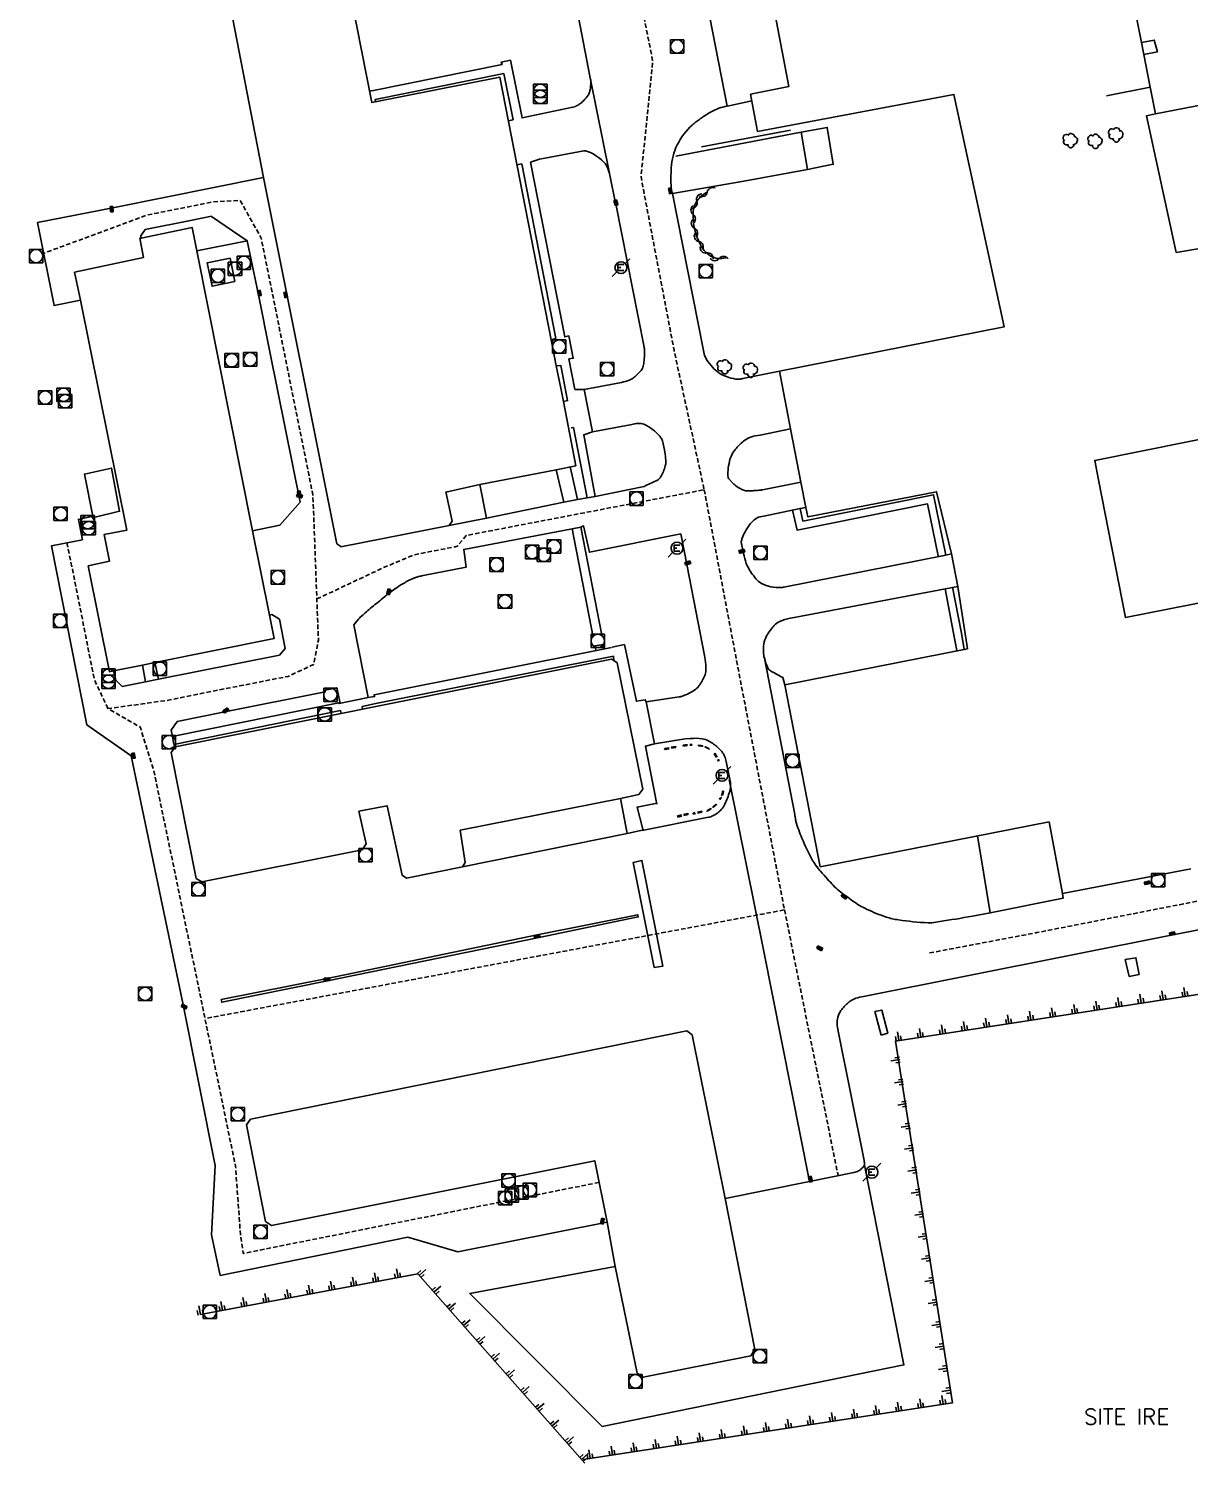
# Model space of a CAD drawing. Header units: millimetres. Extents: x 160999 to 162000, y 126000 to 127000.
# Drawn here: x 161730.9 to 161860.9, y 126517.6 to 126678.4 of the extents above; entities that cross this region are included whole.
import ezdxf
from ezdxf.enums import TextEntityAlignment as Align

# ---------------------------------------------------------------- set-up
doc = ezdxf.new("R2010")
doc.units = ezdxf.units.MM
doc.linetypes.add('DASHED', pattern=[0.75, 0.5, -0.25])
doc.layers.get('0').update_dxf_attribs({"linetype": 'CONTINUOUS'})
for name, color, linetype in [('W0001', 6, 'DASHED'), ('W0008', 7, 'CONTINUOUS'), ('W0017', 7, 'CONTINUOUS'), ('W0100', 7, 'CONTINUOUS'), ('W0112', 1, 'DASHED'), ('W0211', 2, 'CONTINUOUS'), ('W0300', 7, 'CONTINUOUS'), ('W0302', 3, 'CONTINUOUS'), ('W0310', 3, 'CONTINUOUS'), ('W0400', 7, 'CONTINUOUS'), ('W0420', 7, 'CONTINUOUS'), ('W0471', 7, 'CONTINUOUS'), ('W0989', 7, 'CONTINUOUS')]:
    doc.layers.add(name, color=color, linetype=linetype)
doc.styles.get("Standard").update_dxf_attribs({"font": 'romans.shx', "width": 0.85})

# ---------------------------------------------------------------- blocks, each defined once
blk = doc.blocks.new('t211o')
at = {"color": 0, "linetype": 'Continuous'}
for p, q in [((-0.29, 0.5), (-0.29, 0)), ((0, 1), (0, 0)), ((0.29, 0.5), (0.29, 0))]:
    blk.add_line(p, q, dxfattribs=at)
blk = doc.blocks.new('T400')
for p, q in [((-0.15, 0.3), (0.15, 0.3)), ((-0.15, -0.25), (-0.15, 0.3)), ((-0.15, 0.15), (0.15, 0.15)), ((-0.15, 0), (0.15, 0)), ((0.15, 0.3), (0.15, -0.25)), ((-0.15, -0.15), (0.15, -0.15)), ((-0.15, -0.25), (-0.15, -0.3)), ((-0.15, -0.3), (0.15, -0.3)), ((0.15, -0.3), (0.15, -0.25))]:
    blk.add_line(p, q)
blk = doc.blocks.new('T420')
for p, q in [((0.75, 0.75), (-0.75, 0.75)), ((-0.75, 0.75), (-0.75, -0.75)), ((0.75, 0.75), (0.75, -0.75)), ((0.75, -0.75), (-0.75, -0.75))]:
    blk.add_line(p, q)
blk.add_ellipse((0, 0), major_axis=(-0.53, 0.53), ratio=1, start_param=3.926991, end_param=10.210176)
blk = doc.blocks.new('T300')
for p, q in [((-0.8, 0.51), (-0.86, 0.34)), ((-0.86, 0.34), (-0.86, 0.17)), ((-0.86, 0.17), (-0.74, 0.06)), ((-0.69, 0.63), (-0.8, 0.51)), ((-0.8, -0.06), (-0.74, 0.06)), ((-0.74, 0.06), (-0.69, 0.11)), ((-0.57, 0.69), (-0.69, 0.63)), ((-0.46, 0.69), (-0.57, 0.69)), ((-0.29, 0.63), (-0.46, 0.69)), ((-0.29, 0.63), (-0.17, 0.74)), ((-0.23, 0.57), (-0.29, 0.63)), ((-0.17, 0.74), (-0.06, 0.8)), ((-0.06, 0.8), (0.06, 0.8)), ((0.06, 0.8), (0.23, 0.74)), ((0.23, 0.74), (0.34, 0.63)), ((0.34, 0.63), (0.4, 0.51)), ((0.46, 0.46), (0.34, 0.46)), ((0.4, 0.51), (0.4, 0.46)), ((0.57, 0.4), (0.46, 0.46)), ((0.57, 0.4), (0.69, 0.29)), ((0.69, 0.29), (0.74, 0.17)), ((0.74, 0.06), (0.69, -0.17)), ((0.74, 0.17), (0.74, 0.06)), ((-0.8, -0.17), (-0.8, -0.06)), ((-0.8, -0.23), (-0.8, -0.17)), ((-0.74, -0.34), (-0.8, -0.23)), ((-0.69, -0.4), (-0.74, -0.34)), ((-0.51, -0.46), (-0.69, -0.4)), ((-0.4, -0.46), (-0.51, -0.46)), ((-0.4, -0.46), (-0.34, -0.46)), ((-0.34, -0.46), (-0.34, -0.4)), ((-0.34, -0.51), (-0.34, -0.46)), ((-0.29, -0.63), (-0.34, -0.51)), ((-0.17, -0.74), (-0.29, -0.63)), ((-0.06, -0.8), (-0.17, -0.74)), ((0.06, -0.8), (-0.06, -0.8)), ((0.17, -0.74), (0.06, -0.8)), ((0.23, -0.69), (0.17, -0.74)), ((0.29, -0.46), (0.23, -0.46)), ((0.29, -0.63), (0.23, -0.69)), ((0.46, -0.4), (0.29, -0.46)), ((0.34, -0.51), (0.29, -0.63)), ((0.34, -0.51), (0.34, -0.46)), ((0.57, -0.34), (0.46, -0.4)), ((0.63, -0.29), (0.57, -0.34)), ((0.69, -0.17), (0.63, -0.29))]:
    blk.add_line(p, q)
blk = doc.blocks.new('T471')
for p, q in [((-0.333334, 0.333334), (-0.333334, -0.333334)), ((-0.333334, 0.333334), (0.333334, 0.333334)), ((-0.333334, 0), (0, 0)), ((0.500001, 0.500001), (1.000002, 1.000002)), ((-0.500001, -0.500001), (-1.000002, -1.000002)), ((-0.333334, -0.333334), (0.333334, -0.333334))]:
    blk.add_line(p, q)
blk.add_ellipse((0, 0), major_axis=(0.471405, 0.471405), ratio=1, start_param=5.4977871438, end_param=11.780972451)
blk = doc.blocks.new('t310o')
at = {"color": 0, "linetype": 'Continuous'}
for centre, start, end in [((-0.5, 0.38), 216.8699, 323.1304), ((0.5, -0.37), 36.8699, 143.1303)]:
    blk.add_arc(centre, 0.625, start, end, dxfattribs=at)

msp = doc.modelspace()

# ---------------------------------------------------------------- linework, layer by layer
at = {"layer": 'W0001', "flags": 128}
for points in [[(161763.15, 126614.5), (161770.72, 126618.06), (161774.06, 126619.45), (161778.89, 126620.4), (161779.86, 126621.61), (161806.55, 126626.74), (161803.17, 126642.4), (161799.47, 126661.81), (161800.78, 126674.79), (161798.7, 126685.36), (161793.06, 126707.82), (161791.69, 126712.29), (161791.3, 126726.4), (161789.46, 126735.2), (161786.12, 126741.67), (161784.07, 126752.08), (161782.13, 126763.7)], [(161794.77, 126549.09), (161754.89, 126541.13), (161754.58, 126543.26), (161754.03, 126550.92), (161744.88, 126595.22), (161743.37, 126600.11), (161739.73, 126602.2), (161746.52, 126603.15), (161753.17, 126604.49), (161759.93, 126605.82), (161762.78, 126607.15), (161763.32, 126609.88), (161762.7, 126626.15), (161756.91, 126654.96), (161754.56, 126659.16), (161751.53, 126659.02), (161744.1, 126657.53), (161732.38, 126653.19)], [(161806.55, 126626.74), (161810.62, 126605.3), (161815.03, 126582.34), (161815.55, 126579.64), (161750.61, 126567.46)], [(161739.73, 126602.2), (161738.2, 126605.47), (161735.85, 126617.37), (161735.14, 126620.78)], [(161831.81, 126574.81), (161843.81, 126577.09), (161878.21, 126583.84), (161896.35, 126587.37), (161918.56, 126591.15), (161935.25, 126593.12), (161972.61, 126599.67)], [(161815.55, 126579.64), (161818.84, 126563.31), (161821.55, 126549.86)]]:
    msp.add_lwpolyline(points, dxfattribs=at)
at = {"layer": 'W0008', "flags": 128}
for points in [[(161809.12, 126669.75), (161803.91, 126696.53)], [(161855.82, 126675.53), (161857.34, 126675.82), (161856.99, 126677.15), (161855.56, 126676.88)], [(161856.54, 126671.88), (161857.12, 126668.88)], [(161757.18, 126661.73), (161740.46, 126658.38), (161731.83, 126656.69), (161733.7, 126647.38), (161736.64, 126648.01)], [(161755.95, 126622.14), (161758.98, 126622.78), (161761.28, 126625.36), (161757.91, 126642.02), (161756.55, 126648.78), (161755.35, 126654.65), (161751.34, 126657.38), (161751.34, 126657.4), (161748.98, 126656.91), (161743.91, 126655.92), (161743.43, 126655.19), (161743.45, 126654.95)], [(161738.04, 126623.78), (161736.42, 126623.42), (161736.88, 126621.13), (161733.4, 126620.44), (161737.38, 126600.37), (161742.35, 126596.91), (161748.13, 126569.17), (161751.76, 126550.97), (161751.34, 126543.21), (161752.31, 126538.66), (161773.35, 126542.94), (161778.93, 126541.32), (161795.66, 126544.63)], [(161740.37, 126606.44), (161740.61, 126605.39), (161741.34, 126604.7), (161743.95, 126605.22), (161745.39, 126605.52), (161758.95, 126608.2), (161759.59, 126608.95), (161758.95, 126612.22), (161758.09, 126612.74), (161757.84, 126612.67)], [(161747.1, 126598.18), (161746.95, 126599.08), (161746.82, 126599.8), (161747.5, 126600.75), (161752.63, 126601.8), (161764.08, 126604.07), (161764.09, 126604.26), (161765.37, 126604.55), (161765.75, 126602.81)], [(161779.46, 126584.46), (161797.92, 126588.21), (161799.77, 126588.6)]]:
    msp.add_lwpolyline(points, dxfattribs=at)
for points in [[(161791.87, 126682.85), (161793.79, 126672.92), (161795.94, 126662.18), (161796.64, 126658.69), (161796.66, 126658.79), (161799.82, 126642.73, -0.012377), (161799.86, 126642.34, -0.017612), (161799.86, 126642.06, -0.021839), (161799.81, 126641.2, -0.0309), (161799.72, 126640.6, -0.120567), (161799.47, 126640.1, -0.053894), (161798.58, 126639.26, -0.074621), (161798.15, 126639.03, -0.03996), (161797.29, 126638.78), (161793.1, 126637.96), (161794.05, 126633.22), (161798.25, 126634.02), (161798.76, 126634.13, -0.085507), (161799.47, 126634.15, -0.093332), (161800.1, 126633.94, -0.044905), (161800.98, 126633.34, -0.056053), (161801.58, 126632.73, -0.032708), (161801.81, 126632.38, -0.078912), (161801.88, 126632.22), (161802.09, 126631.21), (161802.17, 126630.74, -0.03504), (161802.25, 126629.84, -0.072533), (161802.19, 126629.41, -0.058337), (161801.7, 126628.21, -0.137788), (161801.31, 126627.81, -0.03957), (161800.67, 126627.51, 0.038976), (161800.02, 126627.21, 0.02666), (161799.87, 126627.11, -0.106753), (161799.83, 126627.09), (161794.35, 126626), (161793.43, 126625.82), (161792.36, 126625.64), (161790.81, 126625.35), (161782.17, 126623.57), (161777.98, 126622.75)], [(161811.87, 126670.34), (161809.5, 126669.82), (161809.12, 126669.75, 0.044162), (161808.2, 126669.5, 0.040738), (161807.26, 126669.06, 0.024596), (161806.14, 126668.35, 0.027372), (161805.21, 126667.61, 0.097614), (161803.53, 126665.4, 0.102003), (161802.86, 126662.83, 0.007206), (161802.82, 126661.74, 0.012345), (161802.83, 126661.11, 0.01476), (161802.87, 126660.4, 0.065153), (161802.9, 126660.25), (161803, 126659.96), (161806.42, 126642.53, 0.039477), (161806.6, 126641.8, 0.059525), (161806.82, 126641.35, 0.043459), (161807.5, 126640.46, 0.057389), (161808.14, 126639.89, 0.062095), (161809.05, 126639.42, 0.058071), (161810.11, 126639.15, 0.046263), (161810.45, 126639.14, 0.035204), (161810.89, 126639.2), (161814.98, 126640.03)], [(161816.24, 126633.57), (161812.81, 126632.87), (161812.27, 126632.77, 0.063105), (161811.55, 126632.55, 0.066281), (161810.95, 126632.17, 0.041157), (161810.05, 126631.29, 0.069247), (161809.64, 126630.66, 0.049694), (161809.39, 126629.93, 0.037969), (161809.22, 126628.93, 0.047808), (161809.23, 126628.12, 0.172467), (161809.33, 126627.91), (161809.75, 126627.49, 0.084974), (161810.78, 126626.76, 0.128188), (161811.61, 126626.6, 0.001526), (161812.13, 126626.64, 0.002977), (161812.4, 126626.66, 0.005193), (161812.95, 126626.71, 0.02328), (161813.07, 126626.73), (161817.39, 126627.6)], [(161817.95, 126624.75), (161817.29, 126624.65), (161813.24, 126623.78), (161813, 126623.74, 0.108267), (161812.32, 126623.49, 0.094878), (161811.71, 126622.92, 0.027704), (161811.13, 126622.01, 0.039903), (161810.82, 126621.33, 0.023129), (161810.69, 126620.93, 0.122245), (161810.69, 126620.85), (161810.97, 126619.61, 0.018943), (161811.27, 126618.49, 0.051126), (161811.44, 126618.09, 0.047573), (161812.35, 126616.76, 0.093804), (161812.98, 126616.24, 0.073967), (161814.01, 126615.86, 0.068748), (161815.19, 126615.78, 0.013909), (161815.35, 126615.8, 0.018071), (161815.48, 126615.81), (161833.64, 126619.42), (161834.28, 126619.54)], [(161768.89, 126603.44), (161767.3, 126611.59), (161767.81, 126612.22, -0.038005), (161768.14, 126612.56, -0.011775), (161769.31, 126613.57, -0.001034), (161770.71, 126614.72, -0.004979), (161771, 126614.95, -0.015404), (161772.14, 126615.79, -0.02192), (161772.99, 126616.32, -0.014004), (161773.56, 126616.63, -0.019611), (161773.98, 126616.81, -0.008691), (161774.11, 126616.86, -0.003157), (161774.48, 126616.99, -0.030698), (161774.55, 126617.01, -0.004732), (161775.04, 126617.11), (161779.87, 126618.05), (161779.61, 126620.05), (161791.76, 126622.36), (161792.74, 126622.53), (161793.04, 126622.69), (161793.68, 126619.73), (161803.92, 126621.79), (161804.66, 126618.19), (161806.6, 126608.15), (161806.67, 126607.72, -0.044673), (161806.74, 126606.48, -0.096258), (161806.61, 126605.91, -0.049962), (161805.96, 126604.75, -0.099425), (161805.48, 126604.29, -0.02791), (161804.67, 126603.84, -0.036361), (161804.02, 126603.58, -0.012328), (161803.84, 126603.53, -0.025993), (161803.76, 126603.51), (161800.03, 126602.95)], [(161834.98, 126615.89), (161816.62, 126612.41), (161816.17, 126612.33, 0.062039), (161815.02, 126611.97, 0.098437), (161814.4, 126611.52, 0.060559), (161813.55, 126610.35, 0.092057), (161813.24, 126609.44, 0.041945), (161813.19, 126608.57, 0.050621), (161813.29, 126607.86, 0.056863), (161813.68, 126606.77, 0.150463), (161813.98, 126606.44, 0.006169), (161814.48, 126606.17, -0.004996), (161815.11, 126605.82, -0.000856), (161815.35, 126605.69, -0.197309), (161815.35, 126605.69), (161815.58, 126604.87)], [(161819.32, 126584.27, -0.009411), (161818.82, 126584.98, -0.024626), (161818.65, 126585.27, -0.021373), (161817.5, 126587.68, -0.028787), (161816.83, 126589.55, -0.038079), (161816.79, 126589.76, 0.014172), (161816.69, 126590.35), (161813.29, 126607.86)], [(161800.97, 126598.24), (161804.43, 126598.8), (161804.96, 126598.85, -0.057915), (161806.31, 126598.82, -0.097833), (161807.08, 126598.56, -0.044896), (161808.09, 126597.85, -0.066474), (161808.65, 126597.22, -0.061108), (161808.84, 126596.86, -0.039043), (161809.01, 126596.26), (161809.33, 126594.64), (161809.44, 126594.26, -0.082695), (161809.51, 126593.59, -0.062492), (161809.35, 126592.71, -0.040459), (161808.79, 126591.33, -0.091838), (161808.39, 126590.8, -0.031151), (161807.95, 126590.45, -0.034473), (161807.52, 126590.19, -0.036615), (161807.29, 126590.09, -0.032653), (161807.02, 126590.02), (161799.61, 126588.54)], [(161809.36, 126594.27), (161813.19, 126575.16), (161818.36, 126549.21), (161823.31, 126550.21), (161823.57, 126550.27, 0.064147), (161823.86, 126550.38, 0.058388), (161824.13, 126550.58, 0.036008), (161824.37, 126550.82, 0.051909), (161824.51, 126551.01, 0.140423), (161824.53, 126551.12, 0.034115), (161824.47, 126551.56), (161821.58, 126566.06), (161821.49, 126566.45, -0.095015), (161821.47, 126567.41, -0.105766), (161821.78, 126568.22, -0.063668), (161822.6, 126569.16, -0.076974), (161823.46, 126569.72, -0.051771), (161823.54, 126569.75, -0.005183), (161824.39, 126569.93), (161859.06, 126576.86), (161868.94, 126578.74)], [(161819.18, 126584.49, 0.004043), (161819.48, 126584.1, 0.011269), (161819.59, 126583.97, 0.00557), (161820.37, 126583.09, 0.006986), (161821.01, 126582.4, 0.032257), (161821.68, 126581.79, 0.015164), (161823.21, 126580.63, 0.043133), (161824.74, 126579.73, 0.031965), (161826.95, 126578.84, 0.044736), (161828.31, 126578.52, 0.018608), (161831.64, 126578.18, 0.052869), (161832.06, 126578.2, 0.006117), (161835.64, 126578.77), (161836.61, 126578.94), (161838.61, 126579.32), (161846.77, 126580.95), (161846.71, 126581.47)]]:
    msp.add_lwpolyline(points, format="xyb", dxfattribs=at)
msp.add_lwpolyline([(161752.42, 126569.59), (161752.49, 126569.29), (161764.32, 126571.69), (161787.86, 126576.51), (161799.16, 126578.85), (161799.11, 126579.1), (161787.83, 126576.84), (161764.31, 126571.95)], close=True, dxfattribs=at)
at = {"layer": 'W0017', "flags": 128}
for points in [[(161769.06, 126671.42), (161769.48, 126671.5), (161783.9, 126674.4), (161783.81, 126674.68), (161784.83, 126674.88), (161786.14, 126668.42), (161791.84, 126669.62), (161792.12, 126669.72, 0.056995), (161792.5, 126669.92, 0.044388), (161792.92, 126670.26, 0.025435), (161793.43, 126670.81, 0.058303), (161793.61, 126671.08, 0.07645), (161793.77, 126671.57, 0.043122), (161793.84, 126672.48, 0.025944), (161793.83, 126672.65, 0.016232), (161793.79, 126672.92)], [(161795.94, 126662.18, 0.056308), (161795.6, 126663.07, 0.088829), (161795.23, 126663.54, 0.036294), (161794.37, 126664.22, 0.051536), (161793.69, 126664.58, 0.036045), (161793.24, 126664.73, 0.107223), (161793.08, 126664.73), (161788.08, 126663.8), (161787.1, 126663.46), (161790.92, 126643.88), (161791.39, 126643.98), (161791.87, 126641.48), (161791.4, 126641.41), (161792.06, 126637.99), (161793.1, 126637.96)]]:
    msp.add_lwpolyline(points, format="xyb", dxfattribs=at)
for points in [[(161769.73, 126670.25), (161769.68, 126670.49), (161784.09, 126673.39), (161785.14, 126668.22), (161784.61, 126668.11)], [(161803.37, 126664.15), (161817.41, 126666.83)], [(161785.57, 126663.16), (161786.11, 126663.26), (161789.93, 126643.68)], [(161803, 126659.96), (161810.98, 126661.32), (161818.12, 126662.64)], [(161749.7, 126653.54), (161755.35, 126654.65)], [(161789.92, 126643.71), (161789.4, 126643.56)], [(161789.97, 126640.63), (161790.47, 126640.67), (161791.25, 126636.74), (161790.77, 126636.62)], [(161791.63, 126633.68), (161791.9, 126633.7), (161793.43, 126625.82)], [(161794.05, 126633.22), (161793.06, 126632.91), (161794.35, 126626)], [(161789.95, 126628.98), (161790.81, 126625.35)], [(161792.36, 126625.64), (161791.75, 126628.34), (161791.54, 126629.32)], [(161782.17, 126623.57), (161781.42, 126627.32)], [(161816.45, 126624.45), (161816.96, 126622.21), (161831.58, 126625.15), (161832.78, 126619.34)], [(161817.29, 126624.65), (161817.62, 126623.22), (161832.25, 126626.17), (161833.64, 126619.42)], [(161794.11, 126610.23), (161791.76, 126622.36)], [(161795.08, 126610.42), (161792.74, 126622.55)], [(161833.55, 126615.65), (161834.5, 126610.68), (161834.87, 126608.72)], [(161834.38, 126615.81), (161835.33, 126610.84), (161835.7, 126608.88)], [(161746.92, 126599.07), (161765.6, 126602.87), (161765.63, 126602.77), (161768.89, 126603.44), (161769.62, 126603.56), (161769.56, 126603.75), (161796.18, 126609.05)], [(161794.4, 126608.77), (161794.3, 126609.24), (161795.26, 126609.39), (161795.38, 126608.92)], [(161796.24, 126609.11), (161797.61, 126609.39), (161798.96, 126603.03), (161799.94, 126603.19), (161800.03, 126602.95), (161800.97, 126598.24), (161799.99, 126598), (161801.26, 126591.51)], [(161745, 126607.37), (161745.39, 126605.52)], [(161768.25, 126602.17), (161768.23, 126602.44), (161769.76, 126602.77), (161796.38, 126608.07), (161796.43, 126607.6)], [(161743.95, 126605.22), (161743.59, 126607.09)], [(161747.1, 126598.18), (161765.78, 126601.98), (161765.86, 126601.66)], [(161797.16, 126592.14), (161797.92, 126588.21)], [(161801.28, 126591.61), (161799.03, 126591.16), (161799.69, 126588.68)], [(161838.61, 126579.32), (161837.51, 126585.92), (161837.18, 126587.89)], [(161824.51, 126551.01), (161828.94, 126528.64), (161795.12, 126521.73)], [(161818.36, 126549.21), (161808.89, 126547.29)], [(161796.59, 126539.66), (161780.27, 126536.63), (161795.13, 126521.72)]]:
    msp.add_lwpolyline(points, dxfattribs=at)
for points in [[(161817.41, 126666.83), (161820.34, 126667.36), (161821.02, 126663.23), (161818.12, 126662.64)], [(161753.96, 126650.08), (161751.4, 126649.56), (161750.87, 126652.18), (161753.42, 126652.7)], [(161738.04, 126623.78), (161738.15, 126623.62), (161741.03, 126624.33), (161740.12, 126629.16), (161737.1, 126628.5)], [(161800.96, 126573.18), (161801.93, 126573.35), (161799.58, 126585.19), (161798.6, 126584.97)], [(161854.18, 126572.17), (161855.28, 126572.41), (161854.93, 126574.28), (161853.74, 126574.07)], [(161826.4, 126565.58), (161827.12, 126565.81), (161826.45, 126568.4), (161825.69, 126568.24)]]:
    msp.add_lwpolyline(points, close=True, dxfattribs=at)
at = {"layer": 'W0100', "flags": 128}
for points in [[(161851.64, 126670.91), (161856.54, 126671.88), (161855.56, 126676.88), (161854.82, 126680.63), (161854.45, 126682.6), (161853.44, 126687.7), (161835.44, 126684.12), (161826.32, 126729.52)], [(161765.84, 126620.37), (161765.37, 126620.68), (161757.18, 126661.73), (161750.51, 126696.14), (161750.92, 126696.78), (161778.38, 126701.6), (161779.14, 126697.78), (161780.51, 126690.73), (161780.06, 126690.08), (161765.88, 126687.61), (161769.3, 126670.17), (161783.65, 126672.98), (161789.4, 126643.56), (161789.97, 126640.63), (161790.47, 126638.11), (161790.77, 126636.62), (161792.15, 126629.43), (161789.95, 126628.98), (161781.42, 126627.32), (161777.58, 126626.48)], [(161861.08, 126584.26), (161846.71, 126581.47), (161845.19, 126589.5), (161819.56, 126584.48), (161815.58, 126604.87), (161836.04, 126608.92), (161834.98, 126615.89), (161834.28, 126619.54), (161832.6, 126626.52), (161818.18, 126623.69), (161817.95, 126624.75), (161817.39, 126627.6), (161816.24, 126633.57), (161814.98, 126640.03), (161840.15, 126644.99), (161834.53, 126671.06), (161812.53, 126666.91), (161811.74, 126671.08), (161816.04, 126671.96), (161814.49, 126679.98)], [(161739.87, 126606.31), (161740.37, 126606.44), (161743.59, 126607.09), (161745, 126607.37), (161758.36, 126610.06), (161757.84, 126612.67), (161755.95, 126622.14), (161749.7, 126653.54), (161749.17, 126656.15), (161743.45, 126654.95), (161743.3, 126654.93), (161743.71, 126652.76), (161736, 126651.12), (161736.64, 126648.01), (161741.84, 126622.22), (161739.31, 126621.72), (161739.9, 126618.72), (161737.53, 126618.21), (161739.89, 126606.34)], [(161871.48, 126634.29), (161850.32, 126630.02), (161850.74, 126627.87), (161853.75, 126612.41), (161878.43, 126617.28)], [(161777.58, 126626.52), (161778.3, 126623.22), (161777.98, 126622.75), (161765.84, 126620.33)], [(161757.4, 126544.69), (161758.07, 126544.26), (161794.28, 126551.52), (161795.66, 126544.63), (161796.59, 126539.66), (161799.04, 126527.71), (161799.72, 126527.25), (161811.78, 126529.66), (161812.24, 126530.35), (161808.89, 126547.29), (161805.19, 126565.63), (161804.6, 126566.07), (161755.71, 126556.19), (161755.27, 126555.55), (161757.4, 126544.69)]]:
    msp.add_lwpolyline(points, dxfattribs=at)
for points in [[(161859.44, 126653.35), (161856.13, 126668.67), (161857.12, 126668.88), (161870.82, 126671.52), (161892.28, 126675.66), (161892.92, 126675.22), (161894.32, 126668.23), (161895.74, 126660.83), (161895.31, 126660.19), (161863.21, 126653.97), (161862.32, 126653.82)], [(161796.43, 126607.6), (161796.16, 126607.74), (161747.27, 126597.93), (161746.83, 126597.29), (161749.63, 126583.17), (161750.26, 126582.78), (161768.24, 126586.38), (161768.67, 126587.06), (161767.86, 126590.69), (161771.02, 126591.32), (161772.72, 126583.53), (161773.18, 126583.21), (161779.46, 126584.46), (161779.76, 126584.94), (161779.21, 126588.56), (161797.16, 126592.14), (161799.22, 126592.56), (161799.69, 126593.16), (161796.81, 126607.32)]]:
    msp.add_lwpolyline(points, close=True, dxfattribs=at)
at = {"layer": 'W0112', "flags": 128}
for points in [[(161802.12, 126597.73), (161803.34, 126597.96)], [(161802.14, 126597.62), (161803.36, 126597.85)], [(161807.67, 126597.15), (161808.15, 126596.32)], [(161807.75, 126597.2), (161808.24, 126596.37)], [(161804.73, 126590.46), (161803.56, 126590.17)], [(161804.76, 126590.33), (161803.59, 126590.04)], [(161806.27, 126590.72), (161805.3, 126590.5)], [(161806.3, 126590.59), (161805.33, 126590.38)]]:
    msp.add_lwpolyline(points, dxfattribs=at)
at = {"layer": 'W0112'}
for points in [[(161802.12, 126597.73), (161802.14, 126597.62)], [(161803.34, 126597.96), (161803.36, 126597.85)], [(161804.18, 126598.09), (161804.19, 126598.01)], [(161805.15, 126598.2), (161805.16, 126598.11)], [(161805.91, 126598.09), (161805.91, 126598.05)], [(161807.17, 126597.67), (161807.15, 126597.63)], [(161807.75, 126597.2), (161807.67, 126597.15)], [(161808.24, 126596.37), (161808.15, 126596.32)], [(161808.71, 126592.94), (161808.61, 126592.95)], [(161807.93, 126591.44), (161807.89, 126591.49)], [(161808.34, 126592.03), (161808.26, 126592.09)], [(161803.59, 126590.04), (161803.56, 126590.17)], [(161804.76, 126590.33), (161804.73, 126590.46)], [(161805.33, 126590.38), (161805.3, 126590.5)], [(161806.3, 126590.59), (161806.27, 126590.72)], [(161806.86, 126590.68), (161806.83, 126590.74)]]:
    msp.add_lwpolyline(points, dxfattribs=at)
at = {"layer": 'W0112', "flags": 128}
for points in [[(161804.18, 126598.09, -0.007816), (161804.42, 126598.13, -0.007816), (161804.65, 126598.16, -0.008157), (161804.9, 126598.18, -0.008157), (161805.15, 126598.2)], [(161804.19, 126598.01, -0.007816), (161804.43, 126598.05, -0.007816), (161804.66, 126598.08, -0.008157), (161804.91, 126598.1, -0.008157), (161805.16, 126598.11, -0.008157)], [(161805.91, 126598.09, -0.032767), (161806.25, 126598.05, -0.032767), (161806.57, 126597.96, -0.033018), (161806.88, 126597.83, -0.033018), (161807.17, 126597.67)], [(161805.91, 126598.05, -0.032767), (161806.24, 126598.01, -0.032767), (161806.56, 126597.92, -0.033018), (161806.86, 126597.8, -0.033018), (161807.15, 126597.63, -0.033018)], [(161808.61, 126592.95, -0.038584), (161808.57, 126592.69, -0.038584), (161808.48, 126592.44, -0.030379), (161808.38, 126592.26, -0.030379), (161808.26, 126592.09, -0.030379)], [(161808.71, 126592.94, -0.038584), (161808.66, 126592.67, -0.038584), (161808.57, 126592.4, -0.030379), (161808.46, 126592.21, -0.030379), (161808.34, 126592.03)], [(161807.89, 126591.49, -0.013931), (161807.65, 126591.29, -0.013931), (161807.4, 126591.1, -0.015097), (161807.12, 126590.91, -0.015097), (161806.83, 126590.74, -0.015097)], [(161807.93, 126591.44, -0.013931), (161807.69, 126591.24, -0.013931), (161807.44, 126591.05, -0.015097), (161807.16, 126590.86, -0.015097), (161806.86, 126590.68)]]:
    msp.add_lwpolyline(points, format="xyb", dxfattribs=at)
at = {"layer": 'W0211', "flags": 128}
for points in [[(161909.03, 126551.58), (161872.29, 126545.09), (161866.67, 126570.9), (161827.98, 126564.93), (161834.39, 126524.39), (161792.97, 126518.01)], [(161750.12, 126534.28), (161774.46, 126538.84), (161793.19, 126517.6)]]:
    msp.add_lwpolyline(points, dxfattribs=at)
at = {"layer": 'W0302', "flags": 128}
msp.add_lwpolyline([(161806.26, 126665.19), (161816.22, 126667.06)], dxfattribs=at)
at = {"layer": 'W0310', "flags": 128}
msp.add_lwpolyline([(161806.89, 126660.11, 0.09595), (161805.86, 126659.28, 0.1213), (161805.39, 126658.33, 0.05507), (161805.31, 126657.56, 0.035899), (161805.4, 126656.37, 0.112448), (161806.41, 126653.75, 0.179589), (161807.87, 126652.7, 0.084196), (161808.35, 126652.65, 0.052708), (161809.12, 126652.78)], format="xyb", dxfattribs=at)

# ---------------------------------------------------------------- block references
at = {"layer": 'W0211'}
for p, rotation in [((161855.52, 126569.2), 8.803460948245371), ((161857.99, 126569.58), 8.803460948245371), ((161860.46, 126569.96), 8.803460948245371), ((161845.64, 126567.67), 8.803460948245371), ((161848.11, 126568.05), 8.803460948245371), ((161850.58, 126568.43), 8.803460948245371), ((161853.05, 126568.82), 8.803460948245371), ((161835.76, 126566.14), 8.803460948245371), ((161838.23, 126566.52), 8.803460948245371), ((161840.7, 126566.9), 8.803460948245371), ((161843.17, 126567.29), 8.803460948245371), ((161828.35, 126564.99), 8.803460948245371), ((161830.82, 126565.37), 8.803460948245371), ((161833.29, 126565.76), 8.803460948245371), ((161828.47, 126562.86), 98.74820450915763), ((161828.85, 126560.39), 98.74820450915763), ((161829.23, 126557.92), 98.74820450915763), ((161829.61, 126555.45), 98.74820450915763), ((161829.99, 126552.98), 98.74820450915763), ((161830.37, 126550.5), 98.74820450915763), ((161830.75, 126548.03), 98.74820450915763), ((161831.13, 126545.56), 98.74820450915763), ((161831.51, 126543.09), 98.74820450915763), ((161831.89, 126540.62), 98.74820450915763), ((161764.86, 126537.04), 10.60063068204006), ((161767.32, 126537.5), 10.60063068204006), ((161769.78, 126537.96), 10.60063068204006), ((161772.24, 126538.42), 10.60063068204006), ((161774.62, 126538.66), 311.4066732057505), ((161832.27, 126538.15), 98.74820450915763), ((161757.49, 126535.66), 10.60063068204006), ((161759.95, 126536.12), 10.60063068204006), ((161762.41, 126536.58), 10.60063068204006), ((161776.27, 126536.79), 311.4066732057505), ((161750.12, 126534.28), 10.60063068204006), ((161752.58, 126534.74), 10.60063068204006), ((161755.03, 126535.2), 10.60063068204006), ((161777.92, 126534.91), 311.4066732057505), ((161832.65, 126535.68), 98.74820450915763), ((161779.58, 126533.04), 311.4066732057505), ((161833.03, 126533.21), 98.74820450915763), ((161781.23, 126531.16), 311.4066732057505), ((161782.88, 126529.29), 311.4066732057505), ((161833.41, 126530.74), 98.74820450915763), ((161833.79, 126528.27), 98.74820450915763), ((161784.54, 126527.41), 311.4066732057505), ((161786.19, 126525.54), 311.4066732057505), ((161833.33, 126524.22), 8.749862515029958), ((161834.17, 126525.8), 98.74820450915763), ((161787.85, 126523.66), 311.4066732057505), ((161823.44, 126522.7), 8.749862515029958), ((161825.91, 126523.08), 8.749862515029958), ((161828.38, 126523.46), 8.749862515029958), ((161830.85, 126523.84), 8.749862515029958), ((161789.5, 126521.79), 311.4066732057505), ((161813.56, 126521.18), 8.749862515029958), ((161816.03, 126521.56), 8.749862515029958), ((161818.5, 126521.94), 8.749862515029958), ((161820.97, 126522.32), 8.749862515029958), ((161791.15, 126519.91), 311.4066732057505), ((161801.2, 126519.28), 8.749862515029958), ((161803.67, 126519.66), 8.749862515029958), ((161806.15, 126520.04), 8.749862515029958), ((161808.62, 126520.42), 8.749862515029958), ((161811.09, 126520.8), 8.749862515029958), ((161792.81, 126518.04), 311.4066732057505), ((161793.79, 126518.14), 8.749862515029958), ((161796.26, 126518.52), 8.749862515029958), ((161798.73, 126518.9), 8.749862515029958)]:
    msp.add_blockref('t211o', p, dxfattribs=dict(at, rotation=rotation))
at = {"layer": 'W0300'}
for p in [(161847.63, 126665.88), (161852.73, 126666.52), (161850.4, 126665.79), (161808.87, 126640.52), (161811.78, 126640.14)]:
    msp.add_blockref('T300', p, dxfattribs=at)
at = {"layer": 'W0310'}
for p, rotation in [((161806.89, 126660.11), 207.8819282585968), ((161805.72, 126659.09), 235.8608614830905), ((161805.31, 126657.6), 269.3669996114728), ((161805.45, 126656.05), 281.2925510996055), ((161805.94, 126654.56), 295.4479639913653), ((161806.82, 126653.28), 317.8050907232975), ((161808.22, 126652.65), 358.6564040974999)]:
    msp.add_blockref('t310o', p, dxfattribs=dict(at, rotation=rotation))
at = {"layer": 'W0400'}
for p, rotation in [((161802.75, 126660.25), 13.61254037591366), ((161796.66, 126658.92), 16.54941447501865), ((161740.16, 126658.2), 2.315771478026321), ((161756.7, 126648.79), 10.57619225234546), ((161759.65, 126648.59), 11.77781961154073), ((161761.17, 126626.28), 191.2221156518227), ((161761.21, 126626.05), 74.6860111076484), ((161810.77, 126619.86), 285.9810080247485), ((161804.71, 126618.53), 287.6622147793765), ((161771.2, 126615.3), 346.1046881999455), ((161752.94, 126602), 125.9583510442698), ((161742.57, 126596.92), 11.60928780292712), ((161822.23, 126581.14), 233.5784333993805), ((161856.2, 126582.68), 284.6351520214829), ((161787.81, 126576.68), 280.5673197571379), ((161859, 126576.97), 102.2600499722275), ((161819.5, 126575.34), 242.6650468105213), ((161764.26, 126571.85), 94.80808867686127), ((161748.27, 126568.8), 62.63207505718479), ((161818.46, 126549.45), 195.1316802882561), ((161795.15, 126544.74), 168.1213285404936)]:
    msp.add_blockref('T400', p, dxfattribs=dict(at, rotation=rotation))
at = {"layer": 'W0420'}
for p in [(161803.53, 126676.43), (161788.19, 126671.47), (161788.19, 126670.78), (161731.68, 126652.93), (161753.97, 126651.51), (161754.97, 126652.18), (161752.05, 126650.73), (161806.72, 126651.24), (161790.29, 126642.79), (161790.3, 126642.79), (161753.6, 126641.25), (161755.68, 126641.36), (161795.68, 126640.27), (161732.7, 126637.07), (161734.75, 126637.39), (161734.94, 126636.66), (161798.96, 126625.74), (161734.43, 126624.04), (161737.46, 126623.11), (161737.59, 126622.43), (161787.28, 126619.76), (161788.59, 126619.44), (161789.72, 126620.38), (161812.85, 126619.68), (161783.28, 126618.34), (161758.76, 126616.92), (161784.23, 126614.21), (161734.38, 126612.03), (161794.63, 126609.8), (161745.55, 126606.68), (161739.79, 126605.21), (161739.81, 126605.9), (161764.66, 126603.76), (161764.02, 126601.56), (161746.57, 126598.45), (161816.46, 126596.35), (161768.6, 126585.79), (161857.41, 126582.97), (161749.88, 126581.96), (161743.9, 126570.23), (161754.28, 126556.73), (161784.63, 126549.31), (161784.26, 126547.34), (161784.99, 126547.63), (161786.09, 126547.96), (161787.02, 126548.24), (161756.84, 126543.54), (161751.14, 126534.57), (161812.77, 126529.62), (161812.78, 126529.62), (161798.86, 126526.79)]:
    msp.add_blockref('T420', p, dxfattribs=at)
at = {"layer": 'W0471'}
for p in [(161797.22, 126651.64), (161803.5, 126620.19), (161808.54, 126594.72), (161825.34, 126550.24)]:
    msp.add_blockref('T471', p, dxfattribs=at)

# ---------------------------------------------------------------- texts
at = {"layer": 'W0989'}
msp.add_text('SITE IRE', height=1.75, dxfattribs=at).set_placement((161853.88, 126522.82), align=Align.MIDDLE)

doc.saveas('drawing.dxf')
